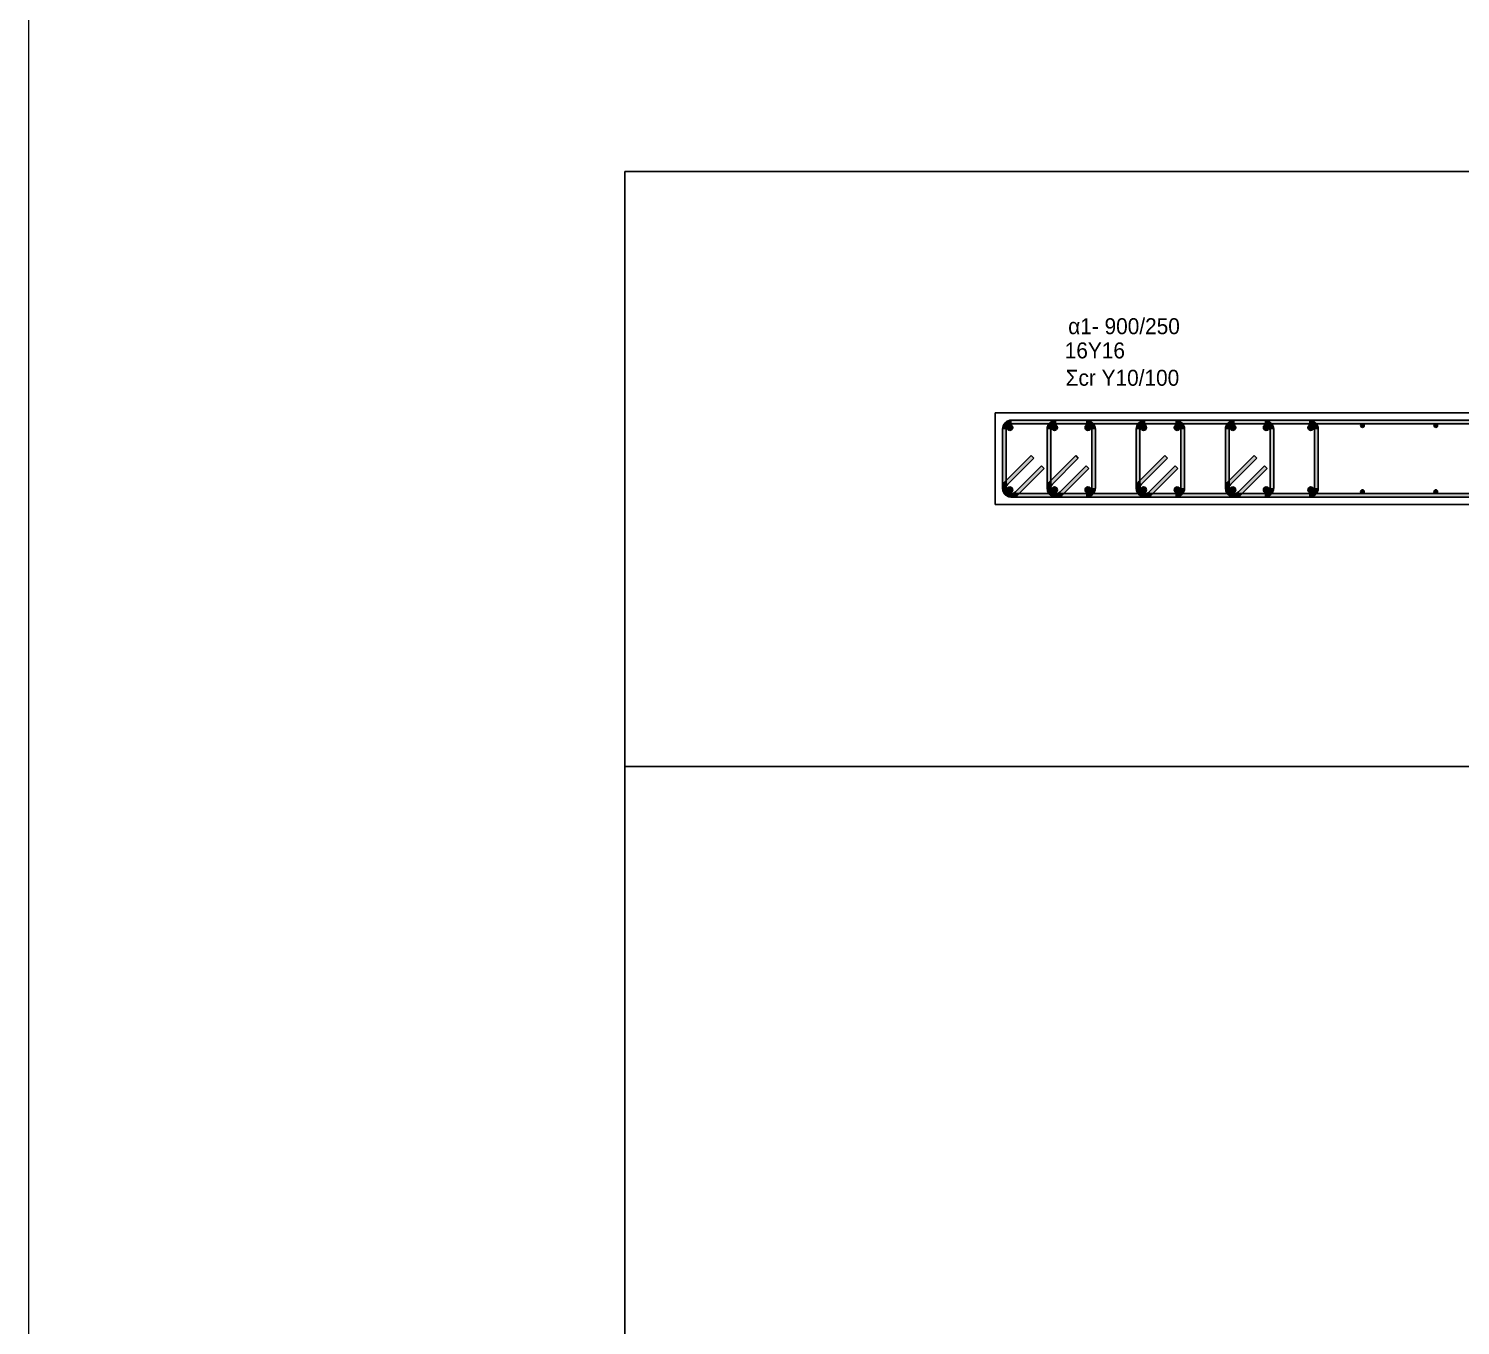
# Model space of a CAD drawing. Header units: millimetres. Extents: x -2171 to 1563, y -1758 to -1505.
# Drawn here: x 767.53 to 787.03, y -1605.96 to -1588.31 of the extents above; entities that cross this region are included whole.
import ezdxf

# ---------------------------------------------------------------- set-up
doc = ezdxf.new("R2010")
doc.units = ezdxf.units.MM
for name, color, linetype in [('-S_TEXT', 3, 'Continuous'), ('Col_Det', 7, 'Continuous'), ('Col_Det_Fill', 7, 'Continuous'), ('Geo_Col_Pro_1', 7, 'Continuous')]:
    doc.layers.add(name, color=color, linetype=linetype)
doc.layers.add('A-ANNO-DIMS', color=1, linetype='Continuous', lineweight=9)
doc.styles.add('S1Arl22_b_934_161', font='arial.ttf', dxfattribs={"width": 0.933629, "height": 0.002175})

msp = doc.modelspace()

# ---------------------------------------------------------------- hatches: boundary and pattern name
at = {"layer": 'Col_Det_Fill'}
for color, points in [(252, [(780.9159, -1593.6855), (780.9159, -1593.6355, 0.4142136), (780.7909, -1593.7605), (780.8409, -1593.7605, -0.4142136)]), (252, [(780.8409, -1593.7605), (780.7909, -1593.7605), (780.7909, -1594.5605), (780.8409, -1594.5605)]), (12, [(780.8511, -1593.7358, 0.4142136), (780.8911, -1593.7758, 0.4142136), (780.9311, -1593.7358, 0.4142136), (780.8911, -1593.6958, 0.4142136)]), (252, [(784.9659, -1593.6855), (784.9659, -1593.6355), (780.9159, -1593.6355), (780.9159, -1593.6855)]), (252, [(781.523, -1593.6855), (781.523, -1593.6355, 0.4142136), (781.398, -1593.7605), (781.448, -1593.7605, -0.4142136)]), (252, [(781.448, -1593.7605), (781.398, -1593.7605), (781.398, -1594.5605), (781.448, -1594.5605)]), (56, [(781.4583, -1593.7358, 0.4142136), (781.4983, -1593.7758, 0.4142136), (781.5383, -1593.7358, 0.4142136), (781.4983, -1593.6958, 0.4142136)]), (252, [(781.9301, -1593.6855), (781.9301, -1593.6355), (781.523, -1593.6355), (781.523, -1593.6855)]), (56, [(781.9149, -1593.7358, 0.4142136), (781.9549, -1593.7758, 0.4142136), (781.9949, -1593.7358, 0.4142136), (781.9549, -1593.6958, 0.4142136)]), (252, [(782.0051, -1593.7605), (782.0551, -1593.7605, 0.4142136), (781.9301, -1593.6355), (781.9301, -1593.6855, -0.4142136)]), (252, [(782.0051, -1594.5605), (782.0551, -1594.5605), (782.0551, -1593.7605), (782.0051, -1593.7605)]), (252, [(782.7373, -1593.6855), (782.7373, -1593.6355, 0.4142136), (782.6123, -1593.7605), (782.6623, -1593.7605, -0.4142136)]), (252, [(782.6623, -1593.7605), (782.6123, -1593.7605), (782.6123, -1594.5605), (782.6623, -1594.5605)]), (56, [(782.6725, -1593.7358, 0.4142136), (782.7125, -1593.7758, 0.4142136), (782.7525, -1593.7358, 0.4142136), (782.7125, -1593.6958, 0.4142136)]), (252, [(783.1444, -1593.6855), (783.1444, -1593.6355), (782.7373, -1593.6355), (782.7373, -1593.6855)]), (56, [(783.1292, -1593.7358, 0.4142136), (783.1692, -1593.7758, 0.4142136), (783.2092, -1593.7358, 0.4142136), (783.1692, -1593.6958, 0.4142136)]), (252, [(783.2194, -1593.7605), (783.2694, -1593.7605, 0.4142136), (783.1444, -1593.6355), (783.1444, -1593.6855, -0.4142136)]), (252, [(783.2194, -1594.5605), (783.2694, -1594.5605), (783.2694, -1593.7605), (783.2194, -1593.7605)]), (252, [(783.9516, -1593.6855), (783.9516, -1593.6355, 0.4142136), (783.8266, -1593.7605), (783.8766, -1593.7605, -0.4142136)]), (252, [(783.8766, -1593.7605), (783.8266, -1593.7605), (783.8266, -1594.5605), (783.8766, -1594.5605)]), (56, [(783.8868, -1593.7358, 0.4142136), (783.9268, -1593.7758, 0.4142136), (783.9668, -1593.7358, 0.4142136), (783.9268, -1593.6958, 0.4142136)]), (252, [(803.4939, -1593.6855), (803.4939, -1593.6355), (783.8893, -1593.6355), (783.8893, -1593.6855)]), (252, [(784.3587, -1593.6855), (784.3587, -1593.6355), (783.9516, -1593.6355), (783.9516, -1593.6855)]), (56, [(784.3435, -1593.7358, 0.4142136), (784.3835, -1593.7758, 0.4142136), (784.4235, -1593.7358, 0.4142136), (784.3835, -1593.6958, 0.4142136)]), (252, [(784.4337, -1593.7605), (784.4837, -1593.7605, 0.4142136), (784.3587, -1593.6355), (784.3587, -1593.6855, -0.4142136)]), (252, [(784.4337, -1594.5605), (784.4837, -1594.5605), (784.4837, -1593.7605), (784.4337, -1593.7605)]), (12, [(784.9506, -1593.7358, 0.4142136), (784.9906, -1593.7758, 0.4142136), (785.0306, -1593.7358, 0.4142136), (784.9906, -1593.6958, 0.4142136)]), (252, [(785.0409, -1593.7605), (785.0909, -1593.7605, 0.4142136), (784.9659, -1593.6355), (784.9659, -1593.6855, -0.4142136)]), (252, [(785.0409, -1594.5605), (785.0909, -1594.5605), (785.0909, -1593.7605), (785.0409, -1593.7605)]), (133, [(785.6664, -1593.7105, 0.4142136), (785.6914, -1593.7355, 0.4142136), (785.7164, -1593.7105, 0.4142136), (785.6914, -1593.6855, 0.4142136)]), (133, [(786.6664, -1593.7105, 0.4142136), (786.6914, -1593.7355, 0.4142136), (786.7164, -1593.7105, 0.4142136), (786.6914, -1593.6855, 0.4142136)]), (252, [(781.2164, -1594.1539), (781.181, -1594.1186), (780.8275, -1594.4721), (780.8628, -1594.5075)]), (252, [(781.8235, -1594.1539), (781.7882, -1594.1186), (781.4346, -1594.4721), (781.47, -1594.5075)]), (252, [(783.0378, -1594.1539), (783.0025, -1594.1186), (782.6489, -1594.4721), (782.6843, -1594.5075)]), (252, [(784.2521, -1594.1539), (784.2167, -1594.1186), (783.8632, -1594.4721), (783.8985, -1594.5075)]), (252, [(780.9689, -1594.6136), (781.0042, -1594.6489), (781.3578, -1594.2954), (781.3224, -1594.26)]), (252, [(781.576, -1594.6136), (781.6114, -1594.6489), (781.9649, -1594.2954), (781.9296, -1594.26)]), (252, [(782.7903, -1594.6136), (782.8257, -1594.6489), (783.1792, -1594.2954), (783.1439, -1594.26)]), (252, [(784.0046, -1594.6136), (784.04, -1594.6489), (784.3935, -1594.2954), (784.3582, -1594.26)]), (252, [(780.8628, -1594.5075), (780.8275, -1594.4721, 0.6681786), (780.9159, -1594.6855), (780.9159, -1594.6355, -0.6681786)]), (252, [(780.8409, -1594.5605), (780.7909, -1594.5605, 0.6681786), (781.0042, -1594.6489), (780.9689, -1594.6136, -0.6681786)]), (12, [(780.8511, -1594.5853, 0.4142136), (780.8911, -1594.6253, 0.4142136), (780.9311, -1594.5853, 0.4142136), (780.8911, -1594.5453, 0.4142136)]), (252, [(781.47, -1594.5075), (781.4346, -1594.4721, 0.6681786), (781.523, -1594.6855), (781.523, -1594.6355, -0.6681786)]), (252, [(781.448, -1594.5605), (781.398, -1594.5605, 0.6681786), (781.6114, -1594.6489), (781.576, -1594.6136, -0.6681786)]), (56, [(781.4583, -1594.5853, 0.4142136), (781.4983, -1594.6253, 0.4142136), (781.5383, -1594.5853, 0.4142136), (781.4983, -1594.5453, 0.4142136)]), (56, [(781.9149, -1594.5853, 0.4142136), (781.9549, -1594.6253, 0.4142136), (781.9949, -1594.5853, 0.4142136), (781.9549, -1594.5453, 0.4142136)]), (252, [(781.9301, -1594.6355), (781.9301, -1594.6855, 0.4142136), (782.0551, -1594.5605), (782.0051, -1594.5605, -0.4142136)]), (252, [(782.6843, -1594.5075), (782.6489, -1594.4721, 0.6681786), (782.7373, -1594.6855), (782.7373, -1594.6355, -0.6681786)]), (252, [(782.6623, -1594.5605), (782.6123, -1594.5605, 0.6681786), (782.8257, -1594.6489), (782.7903, -1594.6136, -0.6681786)]), (56, [(782.6725, -1594.5853, 0.4142136), (782.7125, -1594.6253, 0.4142136), (782.7525, -1594.5853, 0.4142136), (782.7125, -1594.5453, 0.4142136)]), (56, [(783.1292, -1594.5853, 0.4142136), (783.1692, -1594.6253, 0.4142136), (783.2092, -1594.5853, 0.4142136), (783.1692, -1594.5453, 0.4142136)]), (252, [(783.1444, -1594.6355), (783.1444, -1594.6855, 0.4142136), (783.2694, -1594.5605), (783.2194, -1594.5605, -0.4142136)]), (252, [(783.8985, -1594.5075), (783.8632, -1594.4721, 0.6681786), (783.9516, -1594.6855), (783.9516, -1594.6355, -0.6681786)]), (252, [(783.8766, -1594.5605), (783.8266, -1594.5605, 0.6681786), (784.04, -1594.6489), (784.0046, -1594.6136, -0.6681786)]), (56, [(783.8868, -1594.5853, 0.4142136), (783.9268, -1594.6253, 0.4142136), (783.9668, -1594.5853, 0.4142136), (783.9268, -1594.5453, 0.4142136)]), (56, [(784.3435, -1594.5853, 0.4142136), (784.3835, -1594.6253, 0.4142136), (784.4235, -1594.5853, 0.4142136), (784.3835, -1594.5453, 0.4142136)]), (252, [(784.3587, -1594.6355), (784.3587, -1594.6855, 0.4142136), (784.4837, -1594.5605), (784.4337, -1594.5605, -0.4142136)]), (12, [(784.9506, -1594.5853, 0.4142136), (784.9906, -1594.6253, 0.4142136), (785.0306, -1594.5853, 0.4142136), (784.9906, -1594.5453, 0.4142136)]), (252, [(784.9659, -1594.6355), (784.9659, -1594.6855, 0.4142136), (785.0909, -1594.5605), (785.0409, -1594.5605, -0.4142136)]), (133, [(785.6664, -1594.6105, 0.4142136), (785.6914, -1594.6355, 0.4142136), (785.7164, -1594.6105, 0.4142136), (785.6914, -1594.5855, 0.4142136)]), (133, [(786.6664, -1594.6105, 0.4142136), (786.6914, -1594.6355, 0.4142136), (786.7164, -1594.6105, 0.4142136), (786.6914, -1594.5855, 0.4142136)]), (252, [(780.9159, -1594.6355), (780.9159, -1594.6855), (784.9659, -1594.6855), (784.9659, -1594.6355)]), (252, [(781.523, -1594.6355), (781.523, -1594.6855), (781.9301, -1594.6855), (781.9301, -1594.6355)]), (252, [(782.7373, -1594.6355), (782.7373, -1594.6855), (783.1444, -1594.6855), (783.1444, -1594.6355)]), (252, [(783.8893, -1594.6355), (783.8893, -1594.6855), (803.4939, -1594.6855), (803.4939, -1594.6355)]), (252, [(783.9516, -1594.6355), (783.9516, -1594.6855), (784.3587, -1594.6855), (784.3587, -1594.6355)])]:
    msp.add_hatch(color=color, dxfattribs=at).paths.add_polyline_path(points)

# ---------------------------------------------------------------- linework, layer by layer
at = {"layer": '-S_TEXT', "ltscale": 5}
msp.add_lwpolyline([(775.6459, -1590.2497), (833.7934, -1590.2497), (833.7934, -1630.2944), (775.6459, -1630.2944)], close=True, dxfattribs=at)
at = {"layer": 'A-ANNO-DIMS', "linetype": 'Continuous', "ltscale": 0.5}
msp.add_line((767.5296, -1504.6542), (767.5296, -1698.9372), dxfattribs=at)
at = {"layer": 'Col_Det', "color": 7}
for points in [[(806.6924, -1593.5355), (780.6909, -1593.5355)], [(780.6909, -1593.5355), (780.6909, -1594.7855)], [(780.7909, -1593.7605), (780.7909, -1594.5605)], [(780.8409, -1594.5605), (780.8409, -1593.7605)], [(784.9659, -1593.6355), (780.9159, -1593.6355)], [(780.9159, -1593.6855), (784.9659, -1593.6855)], [(781.398, -1593.7605), (781.398, -1594.5605)], [(781.448, -1594.5605), (781.448, -1593.7605)], [(781.9301, -1593.6355), (781.523, -1593.6355)], [(781.523, -1593.6855), (781.9301, -1593.6855)], [(782.0051, -1593.7605), (782.0051, -1594.5605)], [(782.0551, -1594.5605), (782.0551, -1593.7605)], [(782.6123, -1593.7605), (782.6123, -1594.5605)], [(782.6623, -1594.5605), (782.6623, -1593.7605)], [(783.1444, -1593.6355), (782.7373, -1593.6355)], [(782.7373, -1593.6855), (783.1444, -1593.6855)], [(783.2194, -1593.7605), (783.2194, -1594.5605)], [(783.2694, -1594.5605), (783.2694, -1593.7605)], [(783.8266, -1593.7605), (783.8266, -1594.5605)], [(783.8766, -1594.5605), (783.8766, -1593.7605)], [(803.4939, -1593.6355), (783.8893, -1593.6355)], [(783.8893, -1593.6355), (783.8893, -1593.6855)], [(783.8893, -1593.6855), (803.4939, -1593.6855)], [(784.3587, -1593.6355), (783.9516, -1593.6355)], [(783.9516, -1593.6855), (784.3587, -1593.6855)], [(784.4337, -1593.7605), (784.4337, -1594.5605)], [(784.4837, -1594.5605), (784.4837, -1593.7605)], [(785.0409, -1593.7605), (785.0409, -1594.5605)], [(785.0909, -1594.5605), (785.0909, -1593.7605)], [(781.181, -1594.1186), (780.8275, -1594.4721)], [(780.8628, -1594.5075), (781.2164, -1594.1539)], [(781.2164, -1594.1539), (781.181, -1594.1186)], [(781.7882, -1594.1186), (781.4346, -1594.4721)], [(781.47, -1594.5075), (781.8235, -1594.1539)], [(781.8235, -1594.1539), (781.7882, -1594.1186)], [(783.0025, -1594.1186), (782.6489, -1594.4721)], [(782.6843, -1594.5075), (783.0378, -1594.1539)], [(783.0378, -1594.1539), (783.0025, -1594.1186)], [(784.2167, -1594.1186), (783.8632, -1594.4721)], [(783.8985, -1594.5075), (784.2521, -1594.1539)], [(784.2521, -1594.1539), (784.2167, -1594.1186)], [(781.3224, -1594.26), (780.9689, -1594.6136)], [(781.0042, -1594.6489), (781.3578, -1594.2954)], [(781.3578, -1594.2954), (781.3224, -1594.26)], [(781.9296, -1594.26), (781.576, -1594.6136)], [(781.6114, -1594.6489), (781.9649, -1594.2954)], [(781.9649, -1594.2954), (781.9296, -1594.26)], [(783.1439, -1594.26), (782.7903, -1594.6136)], [(782.8257, -1594.6489), (783.1792, -1594.2954)], [(783.1792, -1594.2954), (783.1439, -1594.26)], [(784.3582, -1594.26), (784.0046, -1594.6136)], [(784.04, -1594.6489), (784.3935, -1594.2954)], [(784.3935, -1594.2954), (784.3582, -1594.26)], [(780.6909, -1594.7855), (806.6924, -1594.7855)], [(784.9659, -1594.6355), (780.9159, -1594.6355)], [(780.9159, -1594.6855), (784.9659, -1594.6855)], [(781.9301, -1594.6355), (781.523, -1594.6355)], [(781.523, -1594.6855), (781.9301, -1594.6855)], [(783.1444, -1594.6355), (782.7373, -1594.6355)], [(782.7373, -1594.6855), (783.1444, -1594.6855)], [(783.8893, -1594.6355), (783.8893, -1594.6855)], [(803.4939, -1594.6355), (783.8893, -1594.6355)], [(783.8893, -1594.6855), (803.4939, -1594.6855)], [(784.3587, -1594.6355), (783.9516, -1594.6355)], [(783.9516, -1594.6855), (784.3587, -1594.6855)]]:
    msp.add_lwpolyline(points, dxfattribs=at)
for points in [[(780.9159, -1593.6355, 0.4142136), (780.7909, -1593.7605)], [(780.8409, -1593.7605, -0.4142136), (780.9159, -1593.6855, -0.4142136)], [(780.8911, -1593.6958, 0.4142136), (780.8511, -1593.7358, 0.4142136)], [(780.8511, -1593.7358, 0.4142136), (780.8911, -1593.7758, 0.4142136)], [(780.9311, -1593.7358, 0.4142136), (780.8911, -1593.6958, 0.4142136)], [(780.8911, -1593.7758, 0.4142136), (780.9311, -1593.7358, 0.4142136)], [(781.523, -1593.6355, 0.4142136), (781.398, -1593.7605)], [(781.448, -1593.7605, -0.4142136), (781.523, -1593.6855, -0.4142136)], [(781.4983, -1593.6958, 0.4142136), (781.4583, -1593.7358, 0.4142136)], [(781.4583, -1593.7358, 0.4142136), (781.4983, -1593.7758, 0.4142136)], [(781.5383, -1593.7358, 0.4142136), (781.4983, -1593.6958, 0.4142136)], [(781.4983, -1593.7758, 0.4142136), (781.5383, -1593.7358, 0.4142136)], [(781.9549, -1593.6958, 0.4142136), (781.9149, -1593.7358, 0.4142136)], [(781.9149, -1593.7358, 0.4142136), (781.9549, -1593.7758, 0.4142136)], [(782.0551, -1593.7605, 0.4142136), (781.9301, -1593.6355)], [(781.9301, -1593.6855, -0.4142136), (782.0051, -1593.7605, -0.4142136)], [(781.9949, -1593.7358, 0.4142136), (781.9549, -1593.6958, 0.4142136)], [(781.9549, -1593.7758, 0.4142136), (781.9949, -1593.7358, 0.4142136)], [(782.7373, -1593.6355, 0.4142136), (782.6123, -1593.7605)], [(782.6623, -1593.7605, -0.4142136), (782.7373, -1593.6855, -0.4142136)], [(782.7125, -1593.6958, 0.4142136), (782.6725, -1593.7358, 0.4142136)], [(782.6725, -1593.7358, 0.4142136), (782.7125, -1593.7758, 0.4142136)], [(782.7525, -1593.7358, 0.4142136), (782.7125, -1593.6958, 0.4142136)], [(782.7125, -1593.7758, 0.4142136), (782.7525, -1593.7358, 0.4142136)], [(783.1692, -1593.6958, 0.4142136), (783.1292, -1593.7358, 0.4142136)], [(783.1292, -1593.7358, 0.4142136), (783.1692, -1593.7758, 0.4142136)], [(783.2694, -1593.7605, 0.4142136), (783.1444, -1593.6355)], [(783.1444, -1593.6855, -0.4142136), (783.2194, -1593.7605, -0.4142136)], [(783.2092, -1593.7358, 0.4142136), (783.1692, -1593.6958, 0.4142136)], [(783.1692, -1593.7758, 0.4142136), (783.2092, -1593.7358, 0.4142136)], [(783.9516, -1593.6355, 0.4142136), (783.8266, -1593.7605)], [(783.8766, -1593.7605, -0.4142136), (783.9516, -1593.6855, -0.4142136)], [(783.9268, -1593.6958, 0.4142136), (783.8868, -1593.7358, 0.4142136)], [(783.8868, -1593.7358, 0.4142136), (783.9268, -1593.7758, 0.4142136)], [(783.9668, -1593.7358, 0.4142136), (783.9268, -1593.6958, 0.4142136)], [(783.9268, -1593.7758, 0.4142136), (783.9668, -1593.7358, 0.4142136)], [(784.3835, -1593.6958, 0.4142136), (784.3435, -1593.7358, 0.4142136)], [(784.3435, -1593.7358, 0.4142136), (784.3835, -1593.7758, 0.4142136)], [(784.4837, -1593.7605, 0.4142136), (784.3587, -1593.6355)], [(784.3587, -1593.6855, -0.4142136), (784.4337, -1593.7605, -0.4142136)], [(784.4235, -1593.7358, 0.4142136), (784.3835, -1593.6958, 0.4142136)], [(784.3835, -1593.7758, 0.4142136), (784.4235, -1593.7358, 0.4142136)], [(784.9906, -1593.6958, 0.4142136), (784.9506, -1593.7358, 0.4142136)], [(784.9506, -1593.7358, 0.4142136), (784.9906, -1593.7758, 0.4142136)], [(785.0909, -1593.7605, 0.4142136), (784.9659, -1593.6355)], [(784.9659, -1593.6855, -0.4142136), (785.0409, -1593.7605, -0.4142136)], [(785.0306, -1593.7358, 0.4142136), (784.9906, -1593.6958, 0.4142136)], [(784.9906, -1593.7758, 0.4142136), (785.0306, -1593.7358, 0.4142136)], [(785.6914, -1593.6855, 0.4142136), (785.6664, -1593.7105, 0.4142136)], [(785.6664, -1593.7105, 0.4142136), (785.6914, -1593.7355, 0.4142136)], [(785.7164, -1593.7105, 0.4142136), (785.6914, -1593.6855, 0.4142136)], [(785.6914, -1593.7355, 0.4142136), (785.7164, -1593.7105, 0.4142136)], [(786.6914, -1593.6855, 0.4142136), (786.6664, -1593.7105, 0.4142136)], [(786.6664, -1593.7105, 0.4142136), (786.6914, -1593.7355, 0.4142136)], [(786.7164, -1593.7105, 0.4142136), (786.6914, -1593.6855, 0.4142136)], [(786.6914, -1593.7355, 0.4142136), (786.7164, -1593.7105, 0.4142136)], [(780.8275, -1594.4721, 0.6681786), (780.9159, -1594.6855)], [(780.7909, -1594.5605, 0.6681786), (781.0042, -1594.6489)], [(780.9159, -1594.6355, -0.6681786), (780.8628, -1594.5075, -0.6681786)], [(780.9689, -1594.6136, -0.6681786), (780.8409, -1594.5605, -0.6681786)], [(780.8911, -1594.5453, 0.4142136), (780.8511, -1594.5853, 0.4142136)], [(780.8511, -1594.5853, 0.4142136), (780.8911, -1594.6253, 0.4142136)], [(780.9311, -1594.5853, 0.4142136), (780.8911, -1594.5453, 0.4142136)], [(780.8911, -1594.6253, 0.4142136), (780.9311, -1594.5853, 0.4142136)], [(781.4346, -1594.4721, 0.6681786), (781.523, -1594.6855)], [(781.398, -1594.5605, 0.6681786), (781.6114, -1594.6489)], [(781.523, -1594.6355, -0.6681786), (781.47, -1594.5075, -0.6681786)], [(781.576, -1594.6136, -0.6681786), (781.448, -1594.5605, -0.6681786)], [(781.4983, -1594.5453, 0.4142136), (781.4583, -1594.5853, 0.4142136)], [(781.4583, -1594.5853, 0.4142136), (781.4983, -1594.6253, 0.4142136)], [(781.5383, -1594.5853, 0.4142136), (781.4983, -1594.5453, 0.4142136)], [(781.4983, -1594.6253, 0.4142136), (781.5383, -1594.5853, 0.4142136)], [(781.9549, -1594.5453, 0.4142136), (781.9149, -1594.5853, 0.4142136)], [(781.9149, -1594.5853, 0.4142136), (781.9549, -1594.6253, 0.4142136)], [(781.9301, -1594.6855, 0.4142136), (782.0551, -1594.5605)], [(782.0051, -1594.5605, -0.4142136), (781.9301, -1594.6355, -0.4142136)], [(781.9949, -1594.5853, 0.4142136), (781.9549, -1594.5453, 0.4142136)], [(781.9549, -1594.6253, 0.4142136), (781.9949, -1594.5853, 0.4142136)], [(782.6489, -1594.4721, 0.6681786), (782.7373, -1594.6855)], [(782.6123, -1594.5605, 0.6681786), (782.8257, -1594.6489)], [(782.7373, -1594.6355, -0.6681786), (782.6843, -1594.5075, -0.6681786)], [(782.7903, -1594.6136, -0.6681786), (782.6623, -1594.5605, -0.6681786)], [(782.7125, -1594.5453, 0.4142136), (782.6725, -1594.5853, 0.4142136)], [(782.6725, -1594.5853, 0.4142136), (782.7125, -1594.6253, 0.4142136)], [(782.7525, -1594.5853, 0.4142136), (782.7125, -1594.5453, 0.4142136)], [(782.7125, -1594.6253, 0.4142136), (782.7525, -1594.5853, 0.4142136)], [(783.1692, -1594.5453, 0.4142136), (783.1292, -1594.5853, 0.4142136)], [(783.1292, -1594.5853, 0.4142136), (783.1692, -1594.6253, 0.4142136)], [(783.1444, -1594.6855, 0.4142136), (783.2694, -1594.5605)], [(783.2194, -1594.5605, -0.4142136), (783.1444, -1594.6355, -0.4142136)], [(783.2092, -1594.5853, 0.4142136), (783.1692, -1594.5453, 0.4142136)], [(783.1692, -1594.6253, 0.4142136), (783.2092, -1594.5853, 0.4142136)], [(783.8632, -1594.4721, 0.6681786), (783.9516, -1594.6855)], [(783.8266, -1594.5605, 0.6681786), (784.04, -1594.6489)], [(783.9516, -1594.6355, -0.6681786), (783.8985, -1594.5075, -0.6681786)], [(784.0046, -1594.6136, -0.6681786), (783.8766, -1594.5605, -0.6681786)], [(783.9268, -1594.5453, 0.4142136), (783.8868, -1594.5853, 0.4142136)], [(783.8868, -1594.5853, 0.4142136), (783.9268, -1594.6253, 0.4142136)], [(783.9668, -1594.5853, 0.4142136), (783.9268, -1594.5453, 0.4142136)], [(783.9268, -1594.6253, 0.4142136), (783.9668, -1594.5853, 0.4142136)], [(784.3835, -1594.5453, 0.4142136), (784.3435, -1594.5853, 0.4142136)], [(784.3435, -1594.5853, 0.4142136), (784.3835, -1594.6253, 0.4142136)], [(784.3587, -1594.6855, 0.4142136), (784.4837, -1594.5605)], [(784.4337, -1594.5605, -0.4142136), (784.3587, -1594.6355, -0.4142136)], [(784.4235, -1594.5853, 0.4142136), (784.3835, -1594.5453, 0.4142136)], [(784.3835, -1594.6253, 0.4142136), (784.4235, -1594.5853, 0.4142136)], [(784.9906, -1594.5453, 0.4142136), (784.9506, -1594.5853, 0.4142136)], [(784.9506, -1594.5853, 0.4142136), (784.9906, -1594.6253, 0.4142136)], [(784.9659, -1594.6855, 0.4142136), (785.0909, -1594.5605)], [(785.0409, -1594.5605, -0.4142136), (784.9659, -1594.6355, -0.4142136)], [(785.0306, -1594.5853, 0.4142136), (784.9906, -1594.5453, 0.4142136)], [(784.9906, -1594.6253, 0.4142136), (785.0306, -1594.5853, 0.4142136)], [(785.6914, -1594.5855, 0.4142136), (785.6664, -1594.6105, 0.4142136)], [(785.7164, -1594.6105, 0.4142136), (785.6914, -1594.5855, 0.4142136)], [(786.6914, -1594.5855, 0.4142136), (786.6664, -1594.6105, 0.4142136)], [(786.7164, -1594.6105, 0.4142136), (786.6914, -1594.5855, 0.4142136)], [(785.6664, -1594.6105, 0.4142136), (785.6914, -1594.6355, 0.4142136)], [(785.6914, -1594.6355, 0.4142136), (785.7164, -1594.6105, 0.4142136)], [(786.6664, -1594.6105, 0.4142136), (786.6914, -1594.6355, 0.4142136)], [(786.6914, -1594.6355, 0.4142136), (786.7164, -1594.6105, 0.4142136)]]:
    msp.add_lwpolyline(points, format="xyb", dxfattribs=at)
at = {"layer": 'Geo_Col_Pro_1', "color": 4, "linetype": 'Continuous', "ltscale": 0.5}
msp.add_line((775.6459, -1598.3514), (833.7934, -1598.3514), dxfattribs=at)

# ---------------------------------------------------------------- texts
at = {"layer": 'Col_Det', "color": 7, "style": 'S1Arl22_b_934_161', "width": 0.933629}
for s, p in [(' α1- 900/250', (781.6069, -1592.4665)), ('16Y16', (781.6384, -1592.7961)), ('Σcr Y10/100', (781.6502, -1593.1686))]:
    msp.add_text(s, height=0.2175, dxfattribs=at).set_placement(p)

doc.saveas('drawing.dxf')
